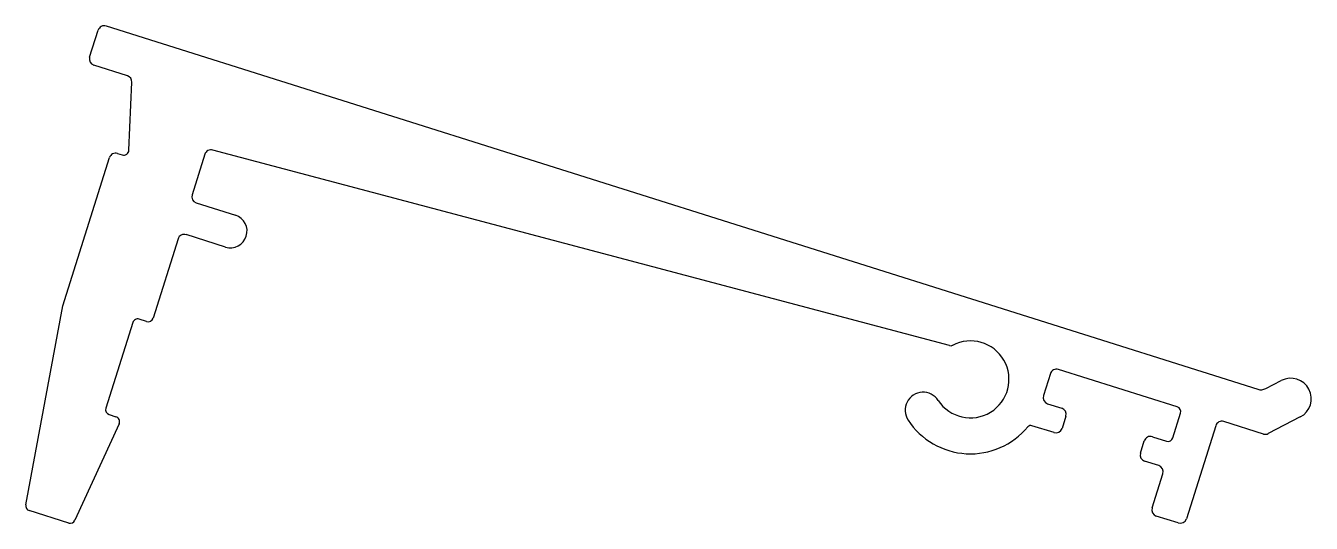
# Model space of a CAD drawing. Header units: inches. Extents: x -18.5 to 31.5, y -0.3 to 19.1.
import ezdxf

# ---------------------------------------------------------------- set-up
doc = ezdxf.new("R2010")
doc.units = ezdxf.units.IN
doc.header["$MEASUREMENT"] = 0
doc.layers.add('BEAD', color=152, linetype='Continuous')

msp = doc.modelspace()

# ---------------------------------------------------------------- linework, layer by layer
at = {"layer": 'BEAD', "color": 7, "linetype": 'Continuous'}
for p, q in [((-15.378, 19.089), (29.468, 4.94)), ((-16.023, 17.876), (-15.692, 18.926)), ((-14.554, 17.151), (-15.859, 17.563)), ((-14.495, 14.251), (-14.379, 16.901)), ((-14.936, 14.126), (-14.755, 14.069)), ((-11.538, 14.092), (-12.036, 12.515)), ((17.463, 6.639), (-11.225, 14.256)), ((-17.07, 8.192), (-15.25, 13.962)), ((-11.873, 12.201), (-10.347, 11.72)), ((-12.577, 10.798), (-13.551, 7.711)), ((-10.738, 10.48), (-12.264, 10.962)), ((-18.508, 0.441), (-17.07, 8.192)), ((-14.339, 7.541), (-15.392, 4.203)), ((-13.802, 7.581), (-14.088, 7.671)), ((21.386, 5.55), (21.115, 4.692)), ((26.325, 4.254), (21.7, 5.713)), ((29.773, 4.967), (30.374, 5.279)), ((21.278, 4.378), (21.827, 4.205)), ((-14.879, 3.596), (-16.593, -0.163)), ((-15.262, 3.952), (-15.001, 3.869)), ((21.526, 3.252), (20.667, 3.522)), ((21.99, 3.892), (21.839, 3.415)), ((26.155, 3.05), (26.455, 4.003)), ((27.823, 3.519), (26.68, -0.105)), ((29.677, 3.197), (28.137, 3.682)), ((31.113, 3.86), (29.87, 3.214)), ((25.355, 3.092), (25.904, 2.919)), ((24.891, 2.452), (25.042, 2.929)), ((25.603, 1.965), (25.054, 2.138)), ((25.345, 0.317), (25.766, 1.652)), ((-16.835, -0.271), (-18.371, 0.214)), ((26.366, -0.268), (25.508, 0.003))]:
    msp.add_line(p, q, dxfattribs=at)
for centre, radius, start, end in [((-15.453, 18.85), 0.25, 72.49, 162.49), ((-15.784, 17.801), 0.25, 162.49, 252.49), ((-14.629, 16.912), 0.25, 357.49, 72.49), ((-15.011, 13.887), 0.25, 72.49, 162.49), ((-14.695, 14.259), 0.2, 252.4901, 357.49), ((-11.3, 14.017), 0.25, 72.49, 162.49), ((-11.797, 12.44), 0.25, 162.49, 252.49), ((-10.542, 11.1), 0.65, 252.49, 72.49), ((-12.339, 10.723), 0.25, 72.49, 162.49), ((-14.149, 7.48), 0.2, 72.49, 162.49), ((-13.742, 7.772), 0.2, 252.49, 342.49), ((18.274, 5.326), 1.5, 213.0894, 117.9425), ((17.501, 6.784), 0.15, 255.0958, 297.9425), ((21.624, 5.475), 0.25, 72.49, 162.49), ((30.744, 4.57), 0.8, 297.49, 117.49), ((16.431, 4.125), 0.7, 33.0894, 213.0894), ((21.354, 4.617), 0.25, 162.49, 252.49), ((29.589, 5.322), 0.4, 252.49, 297.4899), ((-15.202, 4.142), 0.2, 162.49, 252.49), ((21.751, 3.967), 0.25, 342.49, 72.49), ((26.265, 4.063), 0.2, 342.49, 72.49), ((-15.061, 3.678), 0.2, 335.49, 72.4899), ((18.274, 5.326), 2.9, 213.0894, 320.339), ((20.622, 3.379), 0.15, 72.4901, 140.3391), ((28.062, 3.444), 0.25, 72.49, 162.49), ((21.601, 3.49), 0.25, 252.49, 342.49), ((25.28, 2.854), 0.25, 72.49, 162.49), ((25.964, 3.11), 0.2, 252.49, 342.49), ((29.753, 3.439), 0.254, 252.49, 297.49), ((25.13, 2.377), 0.25, 162.49, 252.49), ((25.528, 1.727), 0.25, 342.49, 72.49), ((-18.311, 0.405), 0.2, 169.4901, 252.4901), ((25.583, 0.241), 0.25, 162.49, 252.49), ((-16.775, -0.08), 0.2, 252.4899, 335.4899), ((26.441, -0.029), 0.25, 252.49, 342.49)]:
    msp.add_arc(centre, radius, start, end, dxfattribs=at)

doc.saveas('drawing.dxf')
